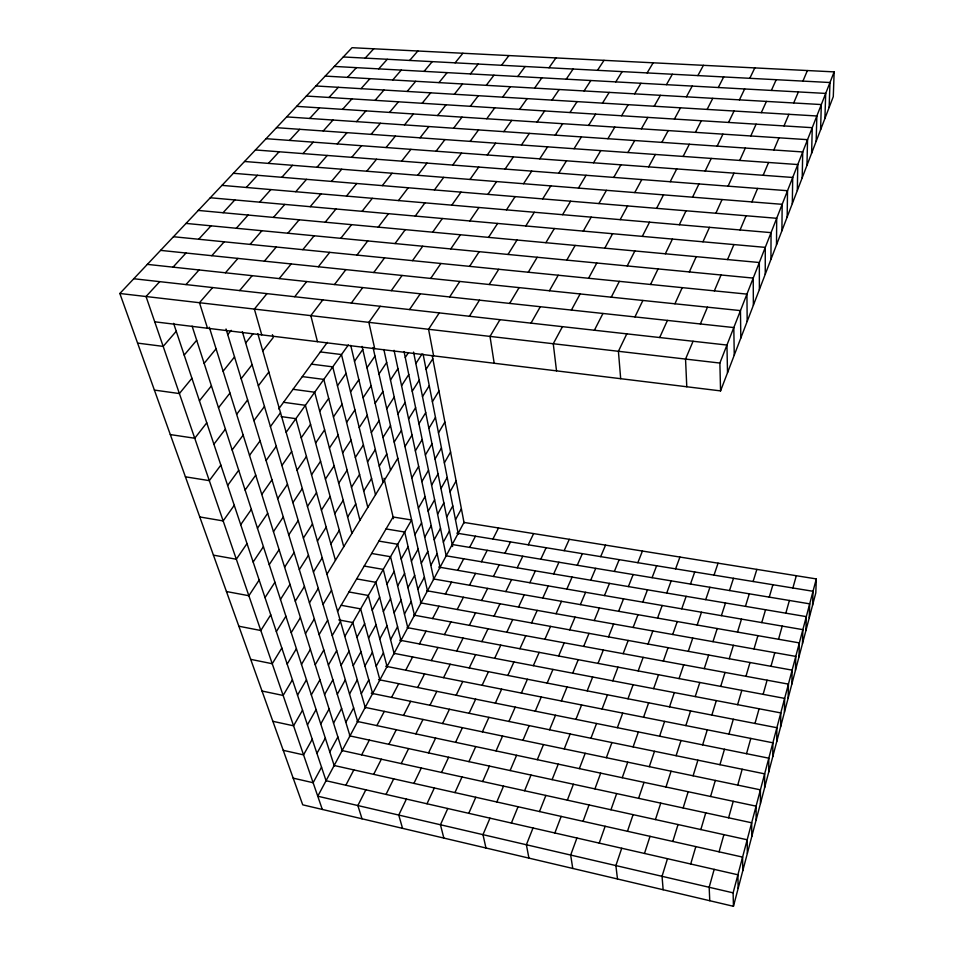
<?xml version="1.0" encoding="UTF-8"?>
<svg xmlns="http://www.w3.org/2000/svg" width="954" height="954" viewBox="0 0 954 954"><rect width="100%" height="100%" fill="white"/><g stroke="black" fill="none" stroke-linecap="round" stroke-linejoin="round"><path stroke-width="1.43" d="M764.631 787.646L764.643 773.849L371.249 693.236M765.251 274.263L765.275 247.372L210.285 197.752M768.745 771.989L768.805 758.18L378.547 679.618M770.951 259.381L771.059 232.633L221.984 185.374M772.776 756.641L772.871 742.796L385.702 666.238M776.496 244.88L776.699 218.287L233.396 173.282M776.735 741.58L776.878 727.711L394.074 653.347M781.91 230.773L782.173 204.323L244.546 161.488M780.622 726.793L780.801 712.912L399.654 640.158M787.181 217.011L787.515 190.717L255.445 149.957M784.426 712.292L784.641 698.388L407.119 627.589M792.309 203.607L792.714 177.468L266.094 138.688M788.171 698.042L788.421 684.125L413.797 615.091M797.317 190.538L797.782 164.541L276.493 127.669M791.844 684.066L792.13 670.137L420.356 602.821M802.207 177.79L802.731 151.948L286.677 116.889M795.457 670.328L795.779 656.4L426.82 590.741M806.965 165.352L807.549 139.666L296.622 106.359M798.999 656.841L799.345 642.901L433.164 578.875M811.615 153.212L812.259 127.681L306.365 96.044M802.481 643.592L802.863 629.652L438.637 567.058M816.159 141.359L816.851 115.983L315.893 85.967M805.903 630.582L806.309 616.63L446.174 555.812M820.583 129.792L821.322 104.558L325.219 76.093M809.266 617.787L809.696 603.846L452.208 544.507M824.912 118.487L825.699 93.42L334.341 66.434M812.569 605.218L813.035 591.277L456.787 533.155M829.145 107.444L829.98 82.521L343.285 56.966M733.447 906.3L733.113 892.849L317.765 796.22L464.002 522.434L816.302 578.923L815.813 592.863L733.447 906.3L302.728 804.83L119.846 293.486L352.038 47.7L834.154 71.884L833.283 96.652L720.568 390.89L154.727 321.808M733.113 892.849L816.302 578.923M714.176 869.368L709.168 887.28L709.764 900.719M719.077 851.827L723.895 834.643M728.606 817.805L733.221 801.3M737.74 785.118L742.176 769.246M746.529 753.696L750.798 738.432M754.984 723.466L759.098 708.774M763.128 694.357L767.088 680.202M770.975 666.309L774.791 652.667M778.536 639.263L782.22 626.098M785.834 613.172L789.387 600.471M792.881 587.986L796.316 575.715M690.708 864.002L695.824 846.615M700.844 829.563L705.757 812.856M710.575 796.483L715.309 780.432M719.936 764.691L724.48 749.26M728.939 734.103L733.316 719.244M737.609 704.672L741.818 690.35M745.956 676.303L750.011 662.505M754.006 648.958L757.917 635.662M761.769 622.592L765.549 609.749M769.258 597.132L772.907 584.73M667.478 858.695L662.04 876.309L663.149 889.736M672.808 841.452L678.032 824.542M683.147 807.966L688.168 791.725M693.093 775.805L697.911 760.183M702.645 744.859L707.284 729.822M711.851 715.083L716.323 700.606M720.711 686.391L725.016 672.451M729.25 658.749L733.399 645.298M737.49 632.085L741.496 619.11M745.432 606.35L749.307 593.817M753.111 581.499L756.856 569.395M644.487 853.448L650.02 836.336M655.446 819.569L660.764 803.125M665.975 787.014L671.091 771.214M676.1 755.711L681.013 740.507M685.843 725.589L690.577 710.945M695.227 696.575L699.795 682.468M704.267 668.623L708.667 655.016M712.984 641.66L717.229 628.543M721.403 615.652L725.493 602.988M729.524 590.538L733.483 578.303M621.734 848.249L615.879 865.576L617.488 878.98M627.47 831.28L633.086 814.644M638.596 798.331L644.01 782.352M649.304 766.67L654.504 751.287M659.596 736.19L664.604 721.391M669.517 706.854L674.335 692.592M679.069 678.58L683.708 664.831M688.275 651.332L692.759 638.059M697.159 625.037L701.488 612.229M705.733 599.649L709.919 587.282M714.021 575.119L718.064 563.17M599.219 843.109L605.146 826.271M610.954 809.767L616.654 793.597M622.246 777.725L627.732 762.163M633.11 746.899L638.381 731.921M643.556 717.229L648.648 702.8M653.633 688.633L658.534 674.728M663.34 661.074L668.062 647.671M672.701 634.493L677.268 621.555M681.74 608.831L686.153 596.333M690.469 584.051L694.727 571.971M576.92 838.017L570.671 855.058L572.758 868.45M583.049 821.322L589.047 804.949M594.926 788.886L600.698 773.145M606.362 757.703L611.919 742.558M617.369 727.687L622.712 713.103M627.971 698.781L633.122 684.722M638.178 670.912L643.151 657.366M648.04 644.045L652.834 630.964M657.544 618.109L662.171 605.468M666.727 593.054L671.199 580.855M675.599 568.858L679.928 557.053M554.858 832.973L561.167 816.409M567.356 800.167L573.414 784.236M579.364 768.614L585.207 753.29M590.931 738.253L596.548 723.502M602.069 709.025L607.483 694.798M612.802 680.846L618.025 667.132M623.153 653.669L628.185 640.444M633.134 627.458L637.999 614.686M642.781 602.141L647.48 589.81M652.095 577.683L656.638 565.758M720.568 390.89L719.876 363.057L834.154 71.884M533.012 827.989L526.381 844.755L528.921 858.111M539.499 811.556L545.867 795.433M552.116 779.633L558.245 764.13M564.243 748.926L570.146 733.996M575.93 719.352L581.606 704.97M587.187 690.863L592.661 677.006M598.039 663.388L603.322 650.02M608.509 636.89L613.613 623.976M618.621 611.299L623.546 598.838M628.388 586.579L633.146 574.535M637.832 562.693L642.424 551.042M511.38 823.052L518.058 806.738M524.605 790.747L531.02 775.065M537.317 759.682L543.494 744.585M549.552 729.774L555.502 715.238M561.346 700.963L567.081 686.952M572.71 673.19L578.243 659.679M583.681 646.395L589.012 633.361M594.259 620.541L599.41 607.936M604.478 595.558L609.463 583.383M614.364 571.422L619.182 559.652M693.069 341.258L685.544 359.074L686.785 386.764M700.367 323.966L707.463 307.176M714.355 290.851L721.045 274.99M727.568 259.571L733.9 244.57M740.065 229.962L746.076 215.747M751.919 201.914L757.607 188.427M763.164 175.286L768.566 162.478M773.849 149.981L778.989 137.805M784.009 125.916L788.91 114.313M793.704 102.972L798.379 91.918M802.934 81.102L807.394 70.548M489.974 818.162L482.986 834.655L485.956 847.999M496.819 801.98L503.533 786.108M510.128 770.546L516.591 755.282M522.935 740.304L529.16 725.6M535.266 711.159L541.264 696.992M547.155 683.088L552.938 669.422M558.627 655.994L564.208 642.817M569.693 629.855L575.083 617.131M580.378 604.609L585.577 592.315M590.705 580.223L595.737 568.334M600.686 556.635L605.551 545.128M468.772 813.321L475.796 797.258M482.676 781.517L489.438 766.074M496.056 750.917L502.567 736.047M508.947 721.462L515.22 707.129M521.373 693.057L527.407 679.248M533.346 665.677L539.177 652.345M544.901 639.252L550.53 626.384M556.063 613.744L561.501 601.306M566.843 589.095L572.102 577.075M577.265 565.257L582.345 553.642M659.691 337.525L667.418 320.413M674.931 303.789L682.229 287.643M689.337 271.938L696.241 256.662M702.955 241.803L709.49 227.338M715.858 213.255L722.059 199.529M728.093 186.161L733.984 173.139M739.732 160.439L745.324 148.049M750.786 135.957L756.117 124.163M761.316 112.655L766.408 101.41M771.369 90.427L776.21 79.707M447.784 808.515L440.45 824.757L443.837 838.077M454.963 792.595L462.022 776.973M468.939 761.638L475.724 746.6M482.39 731.849L488.925 717.36M495.353 703.134L501.649 689.158M507.85 675.444L513.932 661.969M519.906 648.732L525.773 635.734M531.545 622.95L537.209 610.381M542.79 598.039L548.264 585.899M553.654 573.962L558.949 562.228M564.16 550.673L569.288 539.32M426.987 803.769L434.344 787.968M441.559 772.466L448.642 757.249M455.583 742.331L462.404 727.675M469.094 713.294L475.664 699.163M482.116 685.294L488.46 671.676M494.685 658.296L500.802 645.154M506.812 632.24L512.715 619.54M518.523 607.066L524.235 594.795M529.84 582.727L535.361 570.874M540.787 559.211L546.129 547.739M406.404 799.07L398.748 815.062L402.54 828.346M413.929 783.389L421.298 768.006M428.537 752.909L435.632 738.086M442.596 723.537L449.441 709.263M456.167 695.239L462.762 681.466M469.237 667.943L475.605 654.659M481.865 641.601L488.019 628.769M494.053 616.165L499.991 603.763M505.835 591.575L511.582 579.591M517.223 567.809L522.78 556.218M528.242 544.817L533.62 533.596M626.802 333.852L618.407 351.287L620.684 378.69M634.947 316.919L642.877 300.462M650.568 284.471L658.057 268.921M665.332 253.788L672.427 239.072M679.32 224.739L686.045 210.774M692.58 197.18L698.96 183.931M705.185 171.016L711.243 158.424M717.158 146.129L722.929 134.144M728.558 122.446L734.055 111.022M739.433 99.86L744.669 88.96M749.796 78.311L754.805 67.901M386.024 794.42L393.704 778.858M401.229 763.582L408.61 748.592M415.861 733.888L422.98 719.447M429.968 705.268L436.837 691.352M443.574 677.674L450.205 664.246M456.704 651.045L463.095 638.083M469.38 625.335L475.557 612.814M481.627 600.495L487.601 588.391M493.468 576.478L499.24 564.768M504.916 553.248L510.509 541.92M365.835 789.805L357.857 805.546L362.031 818.806M373.67 774.362L381.35 759.205M388.886 744.335L396.28 729.727M403.554 715.393L410.685 701.321M417.685 687.5L424.566 673.918M431.327 660.573L437.969 647.468M444.492 634.589L450.908 621.936M457.216 609.487L463.417 597.252M469.511 585.231L475.509 573.39M481.4 561.763L487.208 550.315M492.908 539.046L498.525 527.967M594.402 330.227L602.952 313.472M611.264 297.183L619.349 281.347M627.207 265.951L634.863 250.962M642.304 236.377L649.555 222.175M656.614 208.342L663.495 194.866M670.197 181.725L676.744 168.918M683.112 156.432L689.337 144.245M695.406 132.356L701.333 120.741M707.117 109.412L712.769 98.334M718.29 87.518L723.692 76.94M345.849 785.237L353.827 769.914M361.649 754.864L369.341 740.101M376.878 725.612L384.295 711.374M391.569 697.398L398.712 683.672M405.724 670.197L412.617 656.948M419.39 643.926L426.056 631.131M432.603 618.562L439.031 606.195M445.363 594.044L451.576 582.095M457.693 570.337L463.716 558.77M469.63 547.393L475.462 536.208M562.466 326.662L553.26 343.738L556.516 370.856M571.41 310.074L580.115 293.951M588.57 278.27L596.799 263.018M604.8 248.171L612.587 233.718M620.183 219.647L627.577 205.933M634.78 192.577L641.803 179.555M648.648 166.855L655.338 154.465M661.849 142.373L668.217 130.579M674.43 119.059L680.5 107.814M686.427 96.819L692.21 86.087M697.875 75.593L703.408 65.325M321.534 767.195L313.127 782.721L293.188 778.142M329.786 751.955L337.883 736.989M345.837 722.321L353.636 707.904M361.292 693.761L368.804 679.88M376.198 666.238L383.448 652.834M390.568 639.681L397.579 626.742M404.46 614.042L411.222 601.545M417.864 589.274L424.399 577.194M430.826 565.328L437.147 553.654M443.36 542.182L449.477 530.889M455.487 519.775L461.402 508.84M316.931 753.386L325.314 738.11M333.542 723.144L341.604 708.44M349.522 694.023L357.297 679.868M364.929 665.964L372.418 652.321M379.775 638.918L387.002 625.752M394.097 612.814L401.074 600.114M407.93 587.628L414.668 575.357M421.286 563.289L427.797 551.436M434.201 539.773L440.498 528.301M446.687 517.02L452.78 505.93M312.232 739.278L303.551 754.876L283.243 750.333M320.747 723.991L329.106 709.001M337.299 694.285L345.336 679.844M353.218 665.677L360.97 651.773M368.566 638.119L376.031 624.715M383.365 611.55L390.556 598.623M397.627 585.923L404.579 573.437M411.412 561.179L418.126 549.122M424.721 537.281L431.208 525.63M437.588 514.17L443.86 502.913M450.026 491.835L456.095 480.935M307.438 724.885L316.084 709.573M324.575 694.56L332.886 679.832M341.055 665.391L349.069 651.212M356.927 637.296L364.643 623.642M372.215 610.238L379.644 597.085M386.954 584.158L394.121 571.458M401.169 558.984L408.097 546.737M414.895 534.693L421.585 522.864M428.155 511.225L434.619 499.789M440.975 488.543L447.211 477.489M530.996 323.144L540.322 306.723M549.397 290.755L558.209 275.229M566.795 260.12L575.143 245.416M583.276 231.095L591.194 217.154M598.909 203.56L606.434 190.323M613.768 177.408L620.923 164.815M627.899 152.521L634.708 140.536M641.362 128.826L647.849 117.402M654.194 106.24L660.383 95.328M666.441 84.667L672.355 74.245M302.537 710.17L293.57 725.815L272.868 721.319M311.326 694.846L319.948 679.82M328.403 665.081L336.69 650.628M344.823 636.449L411.603 519.99L393.084 516.996L337.525 611.431M418.389 508.172L425.043 496.557M431.59 485.145L438.029 473.923M444.361 462.881L450.586 452.029M297.529 695.144L306.461 679.797M315.225 664.759L323.811 650.02M332.231 635.555L340.495 621.376M421.883 481.615L428.513 470.227M435.036 459.029L441.452 448.01M292.413 679.785L283.135 695.454L262.028 691.03M301.488 664.425L310.396 649.376M319.125 634.625L327.675 620.172M411.806 477.954L418.651 466.387M425.377 455.022L431.995 443.848M438.482 432.866L444.874 422.073M499.979 319.673L490.01 336.404L494.184 363.247M509.674 303.42L519.095 287.607M528.266 272.236L537.197 257.27M545.879 242.698L554.346 228.507M562.586 214.686L570.623 201.222M578.446 188.093L586.078 175.286M593.531 162.8L600.793 150.613M607.889 138.712L614.817 127.097M621.579 115.756L628.185 104.678M634.649 93.85L640.957 83.272M647.122 72.921L653.156 62.809M287.178 664.079L296.408 648.72M305.459 633.671L314.331 618.907M323.024 604.454L331.551 590.276M415.372 450.872L422.181 439.532M428.883 428.394L435.465 417.447M281.824 648.028L272.236 663.722L250.699 659.357M291.22 632.657L300.427 617.608M309.442 602.856L318.278 588.391M326.936 574.225L397.818 458.29M404.985 446.567L412.021 435.06M418.925 423.755L425.722 412.641M432.389 401.729L438.947 390.997M276.35 631.608L285.914 616.236M295.275 601.187L304.445 586.436M313.425 571.995L322.225 557.828M330.859 543.947L339.326 530.341M347.614 517.008L355.759 503.915M363.736 491.083L371.571 478.491M379.251 466.136L386.787 454.009M394.193 442.096L401.467 430.409M408.598 418.937L415.61 407.656M422.491 396.59L429.264 385.714M469.404 316.263L479.457 300.164M489.223 284.507L498.739 269.278M507.993 254.456L517.008 240.014M525.797 225.955L534.347 212.253M542.683 198.909L550.816 185.887M558.746 173.187L566.485 160.809M574.034 148.717L581.403 136.911M588.594 125.391L595.618 114.134M602.487 103.139L609.201 92.395M615.759 81.889L622.175 71.61M270.757 614.805L260.812 630.511L238.858 626.229M280.476 599.446L290.004 584.397M299.329 569.657L308.464 555.216M317.42 541.073L326.185 527.216M334.782 513.634L343.213 500.313M351.477 487.255L359.586 474.448M367.54 461.879L375.339 449.549M382.995 437.457L390.508 425.591M397.878 413.941L405.116 402.493M412.223 391.259L419.211 380.229M426.068 369.389L432.806 358.74M265.021 597.621L274.919 582.262M284.614 567.225L294.106 552.497M303.396 538.08L312.495 523.949M321.415 510.116L330.156 496.557M338.718 483.261L347.113 470.227M355.341 457.455L363.426 444.922M371.344 432.627L379.108 420.571M386.74 408.741L394.217 397.126M401.562 385.726L408.777 374.54M415.861 363.546L422.038 353.958M439.257 312.888L428.561 329.273L433.605 355.854M449.656 296.956L459.768 281.454M469.606 266.357L479.194 251.677M488.52 237.367L497.618 223.439M506.479 209.856L515.112 196.619M523.531 183.717L531.748 171.124M539.761 158.829L547.584 146.844M555.228 135.134L562.681 123.698M569.967 112.524L577.087 101.613M584.051 90.952L590.848 80.518M597.502 70.322L604.013 60.34M259.166 580.032L248.863 595.725L226.444 591.528M269.243 564.673L279.105 549.659M288.752 534.944L298.208 520.55M307.462 506.443L316.537 492.634M325.421 479.099L334.127 465.838M342.653 452.84L351.012 440.104M359.217 427.607L367.266 415.36M375.149 403.339L382.888 391.545M390.484 379.978L397.937 368.626M405.259 357.476L408.455 352.61M253.156 562.013L263.423 546.678M273.464 531.676L283.29 516.996M292.902 502.615L302.323 488.543M311.541 474.77L320.58 461.271M329.428 448.046L338.098 435.084M346.6 422.383L354.924 409.934M363.104 397.723L371.106 385.75M378.965 374.004L386.68 362.484M409.54 309.561L420.273 293.784M430.707 278.437L440.879 263.483M450.765 248.934L460.412 234.767M469.797 220.946L478.956 207.495M487.876 194.366L496.581 181.57M505.083 169.073L513.371 156.897M521.456 144.996L529.363 133.381M537.078 122.029L544.615 110.95M551.984 100.11L559.187 89.521M566.223 79.17L573.115 69.034M247.014 543.565L236.318 559.235L213.434 555.145M257.461 528.254L267.68 513.276M277.686 498.62L287.476 484.274M297.064 470.239L306.437 456.489M315.631 443.026L324.622 429.849M333.447 416.934L342.081 404.269M350.547 391.867L358.847 379.704M366.98 367.779L374.97 356.092M240.706 524.676L251.355 509.388M261.778 494.434L271.962 479.814M281.919 465.504L291.674 451.504M301.225 437.803L310.563 424.387M319.721 411.246L328.689 398.378M337.466 385.774L346.063 373.419M354.506 361.304L362.77 349.438M380.229 306.294L368.864 322.357L374.719 348.663M391.283 290.66L402.051 275.456M412.522 260.645L422.717 246.227M432.663 232.18L442.346 218.502M451.791 205.158L460.997 192.136M469.976 179.447L478.741 167.057M487.291 154.965L495.639 143.172M503.795 131.64L511.761 120.383M519.548 109.376L527.157 98.62M534.598 88.114L541.872 77.823M548.991 67.77L555.943 57.932M234.255 505.31L223.153 520.92L199.768 516.949M245.106 490.058L255.72 475.14M266.094 460.555L276.243 446.293M286.164 432.329L348.353 344.919M227.636 485.455L238.703 470.239M249.519 455.368L260.084 440.831M270.423 426.617L280.524 412.712M278.699 408.932L327.341 342.355M351.334 303.062L362.699 287.583M373.765 272.522L384.545 257.854M395.039 243.568L405.271 229.64M415.24 216.069L424.959 202.844M434.44 189.941L443.693 177.349M452.721 165.066L461.533 153.069M470.131 141.359L478.538 129.923M486.755 118.749L494.768 107.826M502.615 97.153L510.283 86.719M517.783 76.499L525.129 66.518M220.863 465.111L209.308 480.637L185.422 476.821M232.144 449.942L243.163 435.119M253.931 420.631L264.461 406.464M322.822 299.878L310.825 315.631L317.455 341.675M334.508 284.542L345.873 269.624M356.939 255.088L367.731 240.933M378.237 227.135L388.481 213.684M398.474 200.567L408.217 187.771M417.733 175.286L427.01 163.098M436.073 151.197L444.934 139.582M453.579 128.23L462.022 117.139M470.286 106.299L478.359 95.698M486.254 85.335L493.969 75.199M501.53 65.277L508.923 55.57M213.899 444.23L225.406 429.121M236.64 414.346L247.623 399.917M258.355 385.821L268.837 372.036M206.768 422.825L194.747 438.244L170.313 434.583M218.502 407.763L229.962 393.06M241.159 378.69L252.094 364.666M262.779 350.953L273.226 337.549L272.427 334.675M294.714 296.73L306.687 281.549M318.338 266.762L329.702 252.357M340.769 238.333L351.549 224.655M362.067 211.323L372.322 198.313M382.327 185.625L392.082 173.234M401.622 161.154L410.924 149.349M420.022 137.817L428.895 126.548M437.576 115.541L446.067 104.785M454.366 94.255L462.475 83.976M470.417 73.899L478.181 64.049M199.434 400.835L211.418 385.845M223.105 371.213L234.529 356.927M245.679 342.975L252.941 333.888M266.977 293.629L254.384 309.084L261.742 334.866M279.236 278.592L291.185 263.936M302.812 249.674L314.152 235.769M325.195 222.21L335.975 208.986M346.481 196.083L356.736 183.502M366.753 171.219L376.532 159.235M386.072 147.512L395.397 136.076M404.508 124.902L413.416 113.967M422.121 103.282L430.636 92.836M438.971 82.616L447.116 72.623M455.094 62.845L462.905 53.257M191.921 378.273L179.388 393.561L154.393 390.079M204.144 363.367L216.081 348.806M227.72 334.604L231.226 330.334M239.621 290.576L252.154 275.67M264.377 261.157L276.266 247.014M287.869 233.229L299.174 219.79M310.205 206.684L320.973 193.889M331.467 181.415L341.723 169.228M351.74 157.327L361.518 145.712M371.07 134.359L380.407 123.257M389.53 112.417L398.45 101.804M407.179 91.429L415.717 81.281M424.077 71.359L432.245 61.64M184.194 355.091L196.679 340.268M212.623 287.559L199.481 302.716L207.519 328.248M225.43 272.796L237.916 258.415M250.079 244.391L261.933 230.725M273.488 217.405L284.769 204.406M295.764 191.718L306.508 179.34M316.99 167.26L327.234 155.454M337.239 143.923L347.017 132.654M356.569 121.635L365.907 110.879M375.041 100.349L383.985 90.046M392.726 79.969L401.276 70.107M409.648 60.448L417.852 51.003M176.251 331.276L163.17 346.385L137.603 343.106M185.994 284.578L199.064 269.946M211.8 255.696L224.214 241.803M236.318 228.256L248.123 215.044M259.631 202.165L270.876 189.584M281.847 177.301L292.556 165.304M303.026 153.594L313.246 142.158M323.239 130.972L333.006 120.037M342.558 109.352L351.895 98.894M361.029 88.674L369.973 78.657M378.726 68.867L387.3 59.279M159.712 281.645L146.034 296.515L322.309 809.445M173.032 267.144L186.018 253.025M198.682 239.251L211.025 225.824M223.057 212.718L234.815 199.935M246.275 187.461L257.473 175.286M268.408 163.384L279.093 151.769M289.527 140.405L299.735 129.303M309.704 118.451L319.459 107.85M329.011 97.463L338.336 87.315M347.471 77.369L356.414 67.639M365.179 58.122L373.741 48.785M198.313 210.429L759.336 262.517L759.384 289.551M186.042 223.415L753.219 278.091L753.374 305.268M173.461 236.723L746.934 294.118L747.185 321.426M160.57 250.377L740.459 310.599L740.817 338.05M147.345 264.377L733.805 327.568L734.258 355.15M133.775 278.747L726.948 345.05L727.52 372.764M119.846 293.486L719.876 363.057M320.341 351.919L341.496 354.554L375.518 494.768M311.421 364.13L332.743 366.849L367.803 507.385M302.323 376.591L323.823 379.406L359.944 520.24M293.033 389.304L314.701 392.225L351.931 533.346M283.541 402.29L305.387 405.307L343.762 546.714M281.191 416.6L295.883 418.675L335.438 560.332M386.06 528.945L404.711 532.022L421.143 603.524M378.905 541.097L397.687 544.257L414.585 615.807M371.631 553.475L390.544 556.719L407.918 628.292M364.213 566.068L383.269 569.407L401.133 641.005M356.665 578.899L375.864 582.322L394.229 653.931M348.973 591.969L368.316 595.475L387.205 667.084M341.15 605.277L360.636 608.879L380.062 680.476M338.777 619.885L352.801 622.533L372.775 694.107M364.595 707.272L760.41 789.84L760.433 803.602M357.046 721.391L756.081 806.154L756.152 819.868M349.355 735.784L751.669 822.789L751.8 836.467M341.52 750.428L747.173 839.77L747.352 853.401M333.542 765.358L742.582 857.097L742.808 870.668M326.041 780.718L737.895 874.782L738.169 888.305M173.616 323.358L326.232 781.29M192.112 326.125L334.353 766.074M209.308 327.234L342.331 751.144M226.015 328.975L350.154 736.488M242.352 331.718L357.833 722.106M257.795 333.614L365.37 707.975M383.997 478.276L393.489 518.678M350.738 345.372L383.091 482.378M362.067 346.385L390.52 470.227M373.062 347.554L427.583 591.444M383.854 349.486L433.927 579.567M394.062 350.297L440.164 567.892M404.043 351.561L446.293 556.397M413.559 352.098L452.613 546.523M423.099 354.184L458.266 533.978M432.257 355.83L464.109 523.03"/></g></svg>
